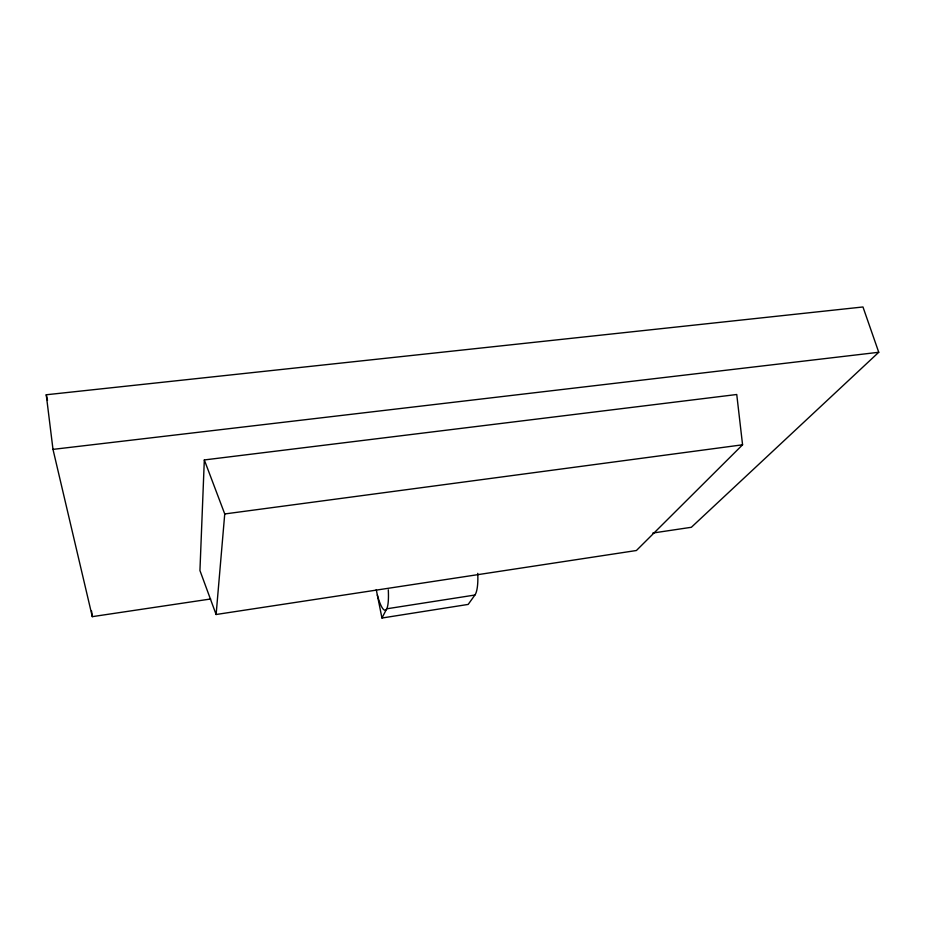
<?xml version="1.0" encoding="UTF-8"?>
<svg xmlns="http://www.w3.org/2000/svg" width="925" height="925" viewBox="0 0 925 925"><rect width="100%" height="100%" fill="white"/><g stroke="black" fill="none" stroke-linecap="round" stroke-linejoin="round"><path stroke-width="1.39" d="M204.321 459.945L199.939 570.54L216.115 614.501L636.4 550.514L742.567 444.798L736.751 394.501L204.321 459.945L224.74 513.953L216.115 614.501M474.907 595.029L468.177 604.418L381.956 618.027L386.731 608.8L474.907 595.029A34.942 8.868 81.5 0 0 477.739 573.361M210.669 598.984L92.292 616.651L52.991 449.377L46.25 394.767L862.967 306.973L878.75 352.275L691.357 527.285L652.842 533.031M224.74 513.953L742.567 444.798M52.991 449.377L878.75 352.275M46.25 394.767L47.51 400.363M376.255 589.641L381.956 618.027M91.552 610.951L92.292 616.651M388.292 589.78A35.543 6.683 81.7 0 1 385.598 610.084A35.543 6.683 81.7 0 1 377.331 594.995"/></g></svg>
